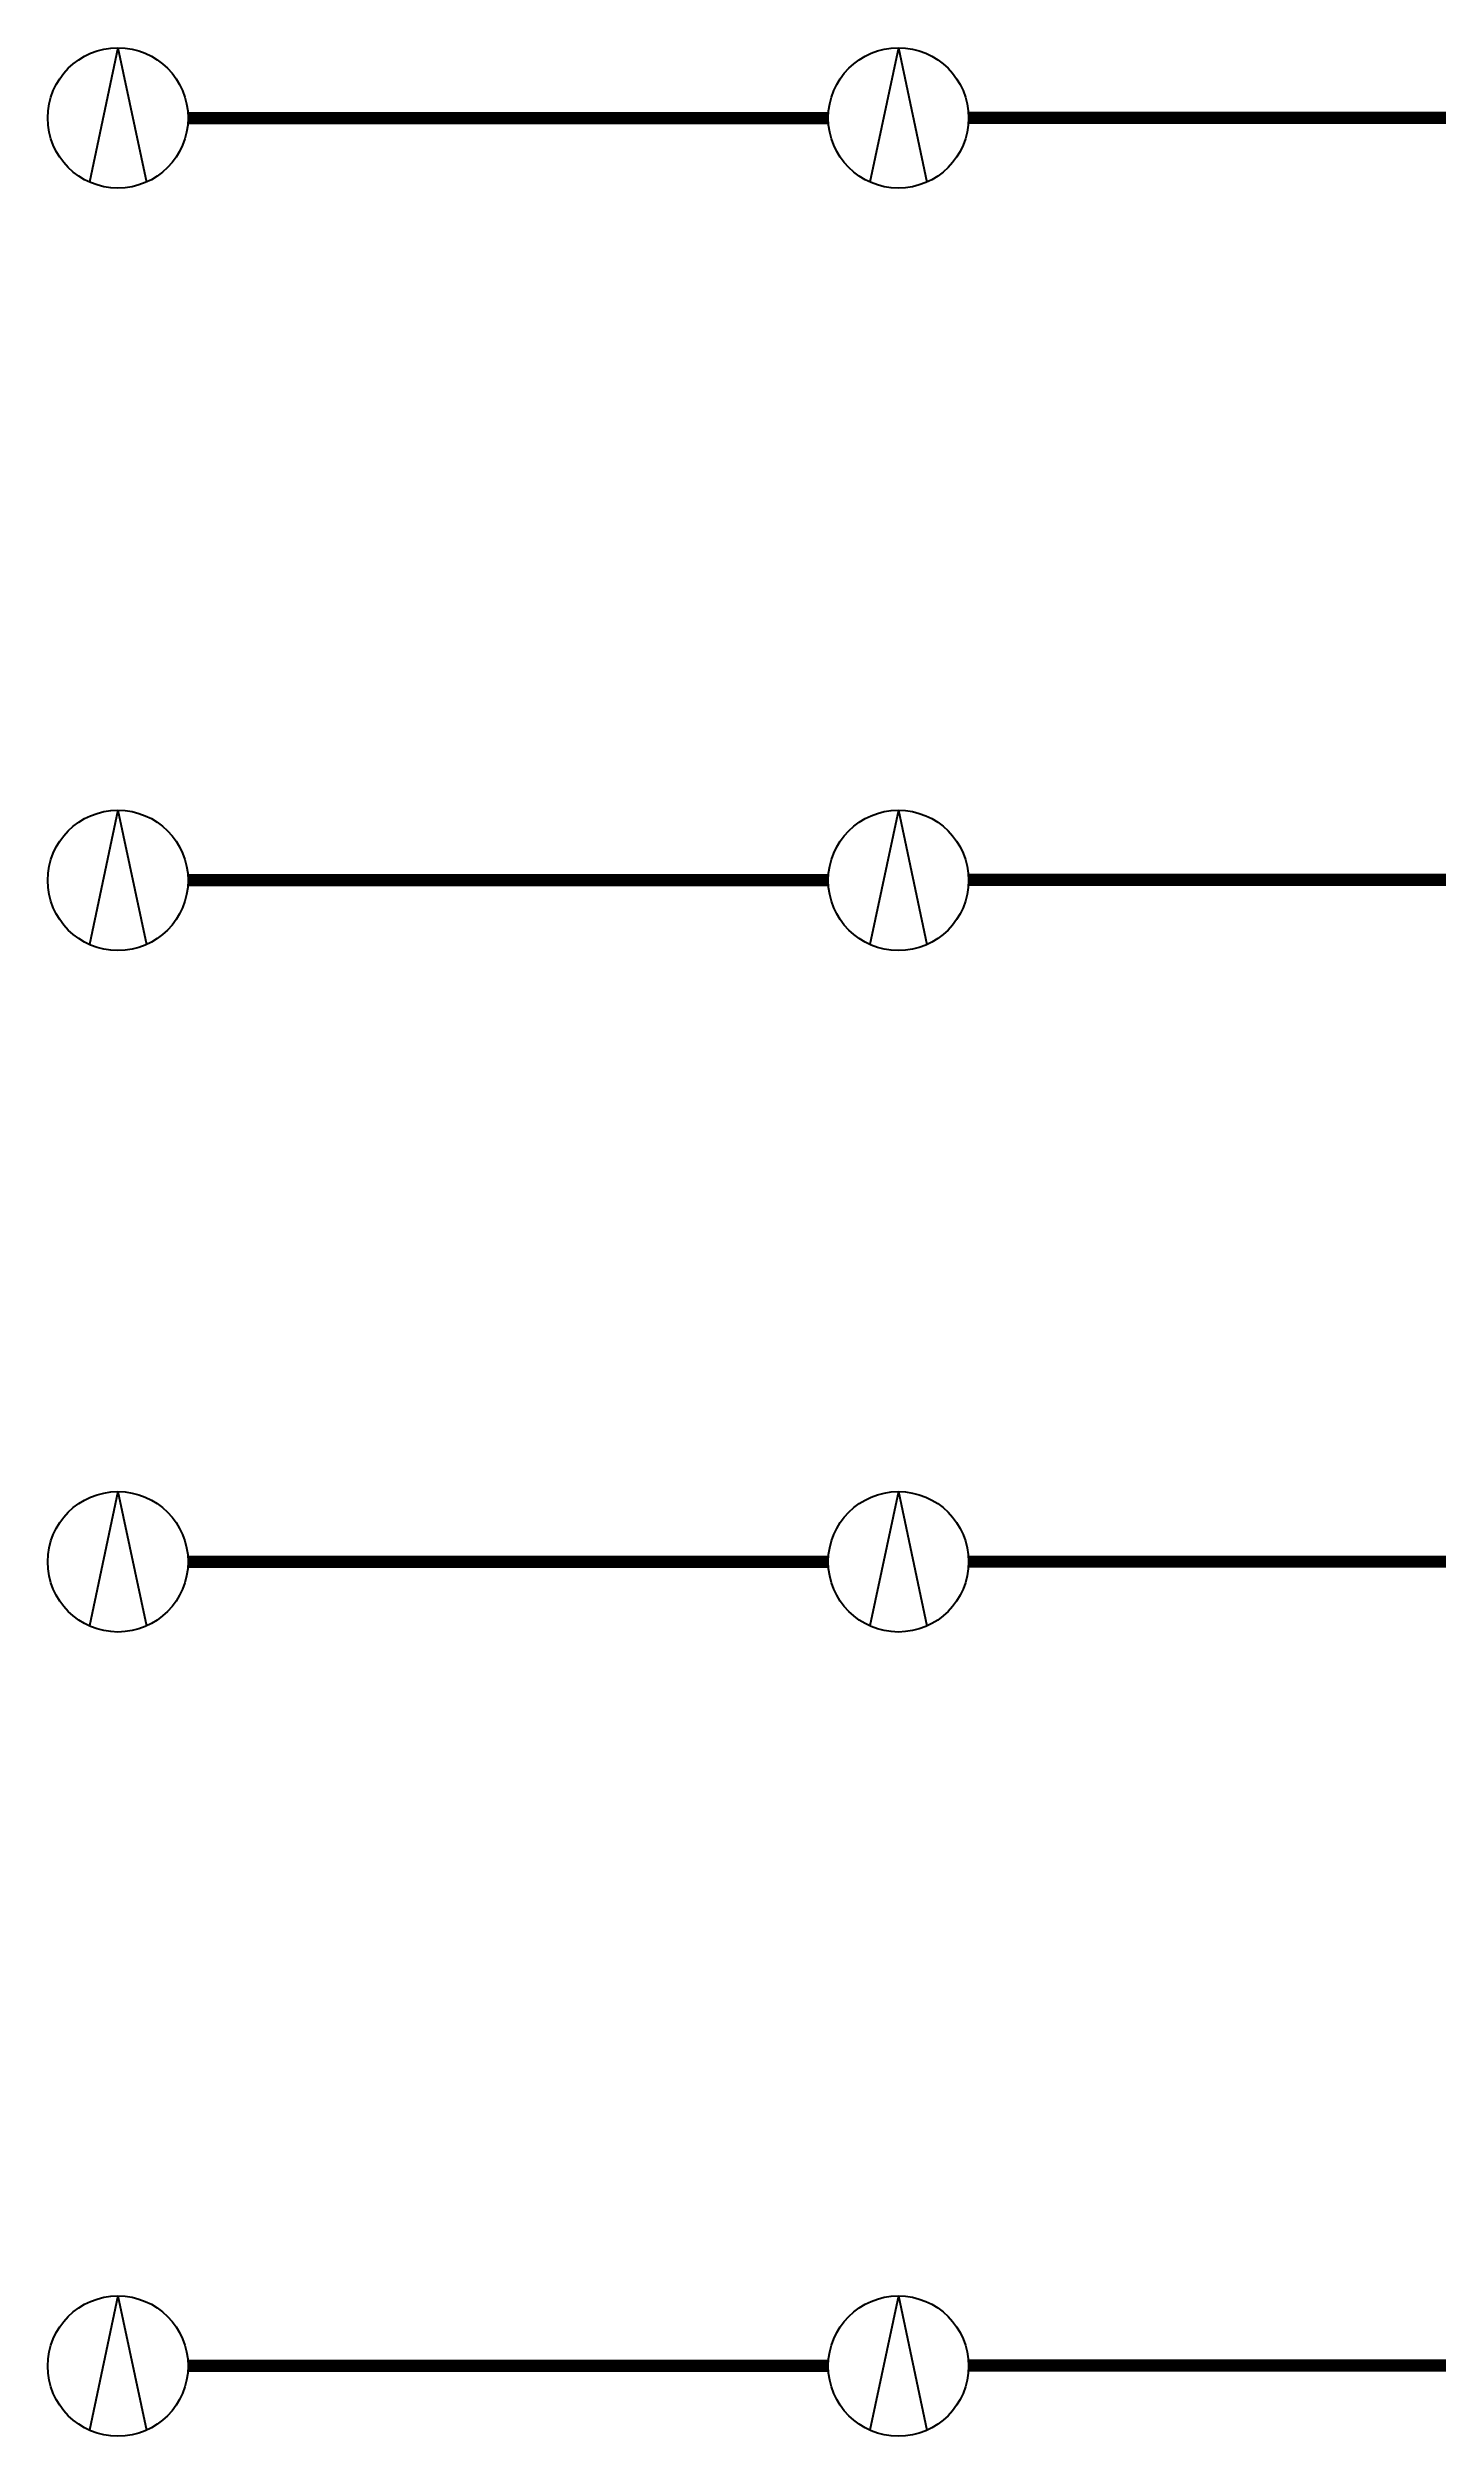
# Model space of a CAD drawing. Extents: x 12152 to 491505, y 111028 to 412681.
# Drawn here: x 68463 to 74391, y 199156 to 209364 of the extents above; entities that cross this region are included whole.
import ezdxf

# ---------------------------------------------------------------- set-up
doc = ezdxf.new("R2010")
doc.units = 0
doc.header["$LTSCALE"] = 1000
doc.header["$MEASUREMENT"] = 0
doc.layers.add('EQUIP-照明', color=3, linetype='Continuous')
doc.layers.add('WIRE-照明', color=1, linetype='Continuous')
doc.styles.add('_TCH_LABEL', font='COMPLEX', dxfattribs={"bigfont": 'GBCBIG'})

# ---------------------------------------------------------------- blocks, each defined once
blk = doc.blocks.new('$equip$00001177')
for q in [(-0.203, -0.457), (0.203, -0.457)]:
    blk.add_line((0, 0.5), q)
blk.add_circle((0, 0), 0.5)
at = {"style": '_TCH_LABEL', "flags": 9}
blk.add_attdef('A', (0, 0), '', height=0.00002, dxfattribs=at)

msp = doc.modelspace()

# ---------------------------------------------------------------- linework, layer by layer
at = {"layer": 'WIRE-照明', "linetype": 'Continuous', "const_width": 52.5}
for points in [[(69062.6, 209063.6), (71798.4, 209063.6)], [(72400.1, 209064.8), (75679.6, 209064.8)], [(69062.6, 205806.2), (71798.4, 205806.2)], [(72400.1, 205807.4), (75679.6, 205807.4)], [(69062.6, 202892.5), (71798.4, 202892.5)], [(72400.1, 202893.7), (75679.6, 202893.7)], [(69062.6, 199456.4), (71798.4, 199456.4)], [(72400.1, 199457.6), (75679.6, 199457.6)]]:
    msp.add_lwpolyline(points, dxfattribs=at)

# ---------------------------------------------------------------- block references
at = {"layer": 'EQUIP-照明'}
ref = msp.add_blockref('$equip$00001177', (68762.6, 209064.2), dxfattribs=dict(at, xscale=600, yscale=600, zscale=600))
ref.add_attrib('A', '深照型灯', (68762.6, 209064.2), dxfattribs={"layer": '0', "height": 0.012, "style": '_TCH_LABEL', "flags": 8})
ref = msp.add_blockref('$equip$00001177', (72100.1, 209064.2), dxfattribs=dict(at, xscale=600, yscale=600, zscale=600))
ref.add_attrib('A', '深照型灯', (72100.1, 209064.2), dxfattribs={"layer": '0', "height": 0.012, "style": '_TCH_LABEL', "flags": 8})
ref = msp.add_blockref('$equip$00001177', (68762.6, 205805.6), dxfattribs=dict(at, xscale=600, yscale=600, zscale=600))
ref.add_attrib('A', '深照型灯', (68762.6, 205805.6), dxfattribs={"layer": '0', "height": 0.012, "style": '_TCH_LABEL', "flags": 8})
ref = msp.add_blockref('$equip$00001177', (72100.1, 205805.6), dxfattribs=dict(at, xscale=600, yscale=600, zscale=600))
ref.add_attrib('A', '深照型灯', (72100.1, 205805.6), dxfattribs={"layer": '0', "height": 0.012, "style": '_TCH_LABEL', "flags": 8})
ref = msp.add_blockref('$equip$00001177', (68762.6, 202893.1), dxfattribs=dict(at, xscale=600, yscale=600, zscale=600))
ref.add_attrib('A', '深照型灯', (68762.6, 202893.1), dxfattribs={"layer": '0', "height": 0.012, "style": '_TCH_LABEL', "flags": 8})
ref = msp.add_blockref('$equip$00001177', (72100.1, 202893.1), dxfattribs=dict(at, xscale=600, yscale=600, zscale=600))
ref.add_attrib('A', '深照型灯', (72100.1, 202893.1), dxfattribs={"layer": '0', "height": 0.012, "style": '_TCH_LABEL', "flags": 8})
ref = msp.add_blockref('$equip$00001177', (68762.6, 199455.8), dxfattribs=dict(at, xscale=600, yscale=600, zscale=600))
ref.add_attrib('A', '深照型灯', (68762.6, 199455.8), dxfattribs={"layer": '0', "height": 0.012, "style": '_TCH_LABEL', "flags": 8})
ref = msp.add_blockref('$equip$00001177', (72100.1, 199455.8), dxfattribs=dict(at, xscale=600, yscale=600, zscale=600))
ref.add_attrib('A', '深照型灯', (72100.1, 199455.8), dxfattribs={"layer": '0', "height": 0.012, "style": '_TCH_LABEL', "flags": 8})

doc.saveas('drawing.dxf')
